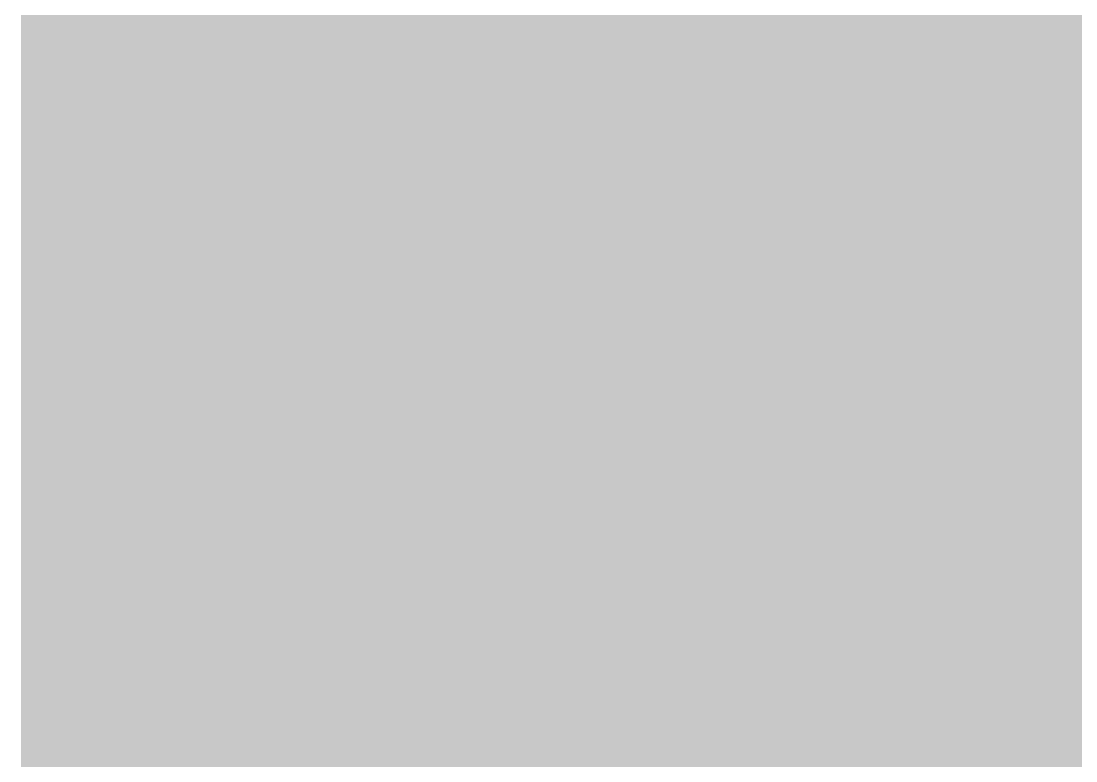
# Model space of a CAD drawing. Header units: millimetres. Extents: x 2043 to 2402, y 736 to 931.
# Drawn here: x 2197.14 to 2202.63, y 799.51 to 803.37 of the extents above; entities that cross this region are included whole.
import ezdxf

# ---------------------------------------------------------------- set-up
doc = ezdxf.new("R2010")
doc.units = ezdxf.units.MM
for name, color, linetype in [('BottomSolder', 6, 'Continuous'), ('TopOverlay', 2, 'Continuous'), ('TopSolder', 216, 'Continuous')]:
    doc.layers.add(name, color=color, linetype=linetype)

# ---------------------------------------------------------------- blocks, each defined once
blk = doc.blocks.new('RJ45_LED_8')
at = {"layer": 'BottomSolder', "const_width": 1.7516}
blk.add_lwpolyline([(-6.5908, -1.79, 1), (-4.8392, -1.79, 1)], format="xyb", close=True, dxfattribs=at)
at = {"layer": 'TopOverlay', "const_width": 0.15}
for points in [[(-7.975, -8.4), (-7.975, 8.4)], [(-6, -4.395), (-6, 3.0992)], [(-2.5, -4.395), (-6, -4.395)]]:
    blk.add_lwpolyline(points, dxfattribs=at)
at = {"layer": 'TopOverlay', "const_width": 0.075}
blk.add_lwpolyline([(-6.0375, -4.395, 1), (-5.9625, -4.395, 1)], format="xyb", close=True, dxfattribs=at)
blk.add_lwpolyline([(-6.0375, -4.395, 1), (-5.9625, -4.395, 1)], format="xyb", close=True, dxfattribs=at)
at = {"layer": 'TopSolder', "const_width": 1.7516}
blk.add_lwpolyline([(-6.5908, -1.79, 1), (-4.8392, -1.79, 1)], format="xyb", close=True, dxfattribs=at)

msp = doc.modelspace()

# ---------------------------------------------------------------- linework, layer by layer
at = {"color": 7, "const_width": 0.1276}
for points in [[(2197.3152, 795.8025), (2197.3152, 812.6025)], [(2197.3152, 795.8025), (2197.3152, 812.6025)], [(2198.9152, 799.8025), (2198.9152, 807.0025)], [(2198.9152, 799.8025), (2198.9152, 807.0025)], [(2199.2152, 802.3025), (2199.2152, 804.5025)], [(2199.2152, 802.3025), (2199.2152, 804.5025)], [(2199.2152, 802.3025), (2198.8152, 802.3025)], [(2198.8152, 799.7025), (2198.8152, 802.3025)], [(2199.2152, 802.3025), (2198.8152, 802.3025)], [(2198.8152, 799.7025), (2198.8152, 802.3025)], [(2201.7152, 799.8025), (2198.9152, 799.8025)], [(2201.7152, 799.8025), (2198.9152, 799.8025)], [(2201.6152, 799.7025), (2198.8152, 799.7025)], [(2201.6152, 799.7025), (2198.8152, 799.7025)], [(2201.6152, 797.9025), (2201.6152, 799.7025)], [(2201.6152, 797.9025), (2201.6152, 799.7025)]]:
    msp.add_lwpolyline(points, dxfattribs=at)
at = {"color": 7, "const_width": 0.0638}
for points in [[(2198.8152, 802.2706, 1), (2198.8152, 802.3344, 1)], [(2198.8152, 802.2706, 1), (2198.8152, 802.3344, 1)], [(2198.8152, 802.2706, 1), (2198.8152, 802.3344, 1)], [(2198.8152, 802.2706, 1), (2198.8152, 802.3344, 1)], [(2199.2152, 802.2706, 1), (2199.2152, 802.3344, 1)], [(2199.2152, 802.2706, 1), (2199.2152, 802.3344, 1)], [(2199.2152, 802.2706, 1), (2199.2152, 802.3344, 1)], [(2199.2152, 802.2706, 1), (2199.2152, 802.3344, 1)], [(2198.9152, 799.7706, 1), (2198.9152, 799.8344, 1)], [(2198.9152, 799.7706, 1), (2198.9152, 799.8344, 1)], [(2198.9152, 799.7706, 1), (2198.9152, 799.8344, 1)], [(2198.9152, 799.7706, 1), (2198.9152, 799.8344, 1)], [(2201.7152, 799.7706, 1), (2201.7152, 799.8344, 1)], [(2201.7152, 799.7706, 1), (2201.7152, 799.8344, 1)], [(2198.8152, 799.6706, 1), (2198.8152, 799.7344, 1)], [(2198.8152, 799.6706, 1), (2198.8152, 799.7344, 1)], [(2198.8152, 799.6706, 1), (2198.8152, 799.7344, 1)], [(2198.8152, 799.6706, 1), (2198.8152, 799.7344, 1)], [(2201.6152, 799.6706, 1), (2201.6152, 799.7344, 1)], [(2201.6152, 799.6706, 1), (2201.6152, 799.7344, 1)], [(2201.6152, 799.6706, 1), (2201.6152, 799.7344, 1)], [(2201.6152, 799.6706, 1), (2201.6152, 799.7344, 1)]]:
    msp.add_lwpolyline(points, format="xyb", close=True, dxfattribs=at)
at = {"color": 7}
msp.add_solid([(2257.0831, 795.5835), (2257.0831, 811.8395), (2197.1391, 795.5835), (2197.1391, 811.8395)], dxfattribs=at)

# ---------------------------------------------------------------- block references
msp.add_blockref('RJ45_LED_8', (2205.3941, 804.1941), dxfattribs=at)

doc.saveas('drawing.dxf')
